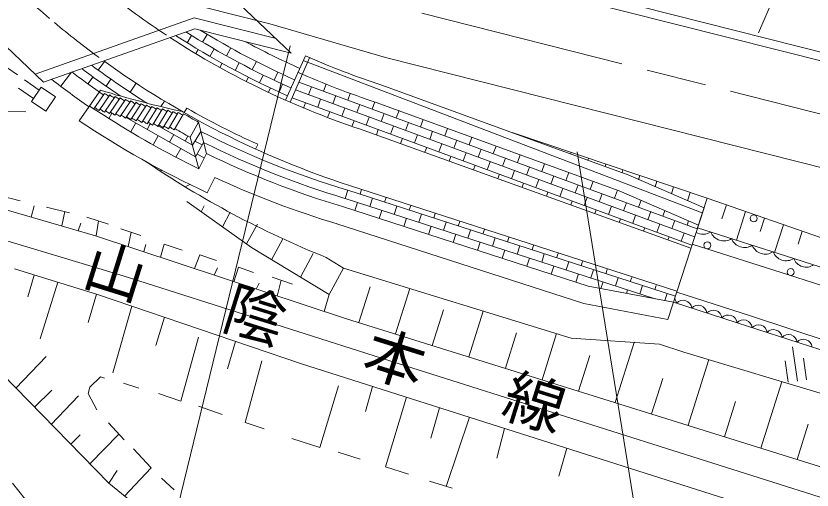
# Model space of a CAD drawing. Units: millimetres, scale not verified. Extents: x 40000 to 680000, y 20000 to 380000.
# Drawn here: x 152564 to 198812, y 263372 to 290934 of the extents above; entities that cross this region are included whole.
import ezdxf

# ---------------------------------------------------------------- set-up
doc = ezdxf.new("R2010")
doc.units = ezdxf.units.MM
doc.header["$LTSCALE"] = 1000
doc.linetypes.add('CHAIN', pattern=[18.5, 12, -1.5, 3.5, -1.5])
for name, color, linetype, lineweight in [('M-BGD', 7, 'Continuous', 13), ('M-BMK', 2, 'CHAIN', 13), ('M-STR-HTXT', 7, 'Continuous', 13), ('M-STR-STR1', 1, 'Continuous', 13), ('M-STR-STRC', 7, 'Continuous', 13)]:
    doc.layers.add(name, color=color, linetype=linetype, lineweight=lineweight)
doc.styles.add('ＭＳ ゴシック', font='')
doc.styles.get('ＭＳ ゴシック').set_extended_font_data('MS Gothic')

msp = doc.modelspace()

# ---------------------------------------------------------------- linework, layer by layer
at = {"layer": 'M-BGD'}
for p, q in [((225542, 282205), (175628, 294825)), ((162770, 289803), (162506, 289378)), ((163675, 289860), (163407, 289414)), ((165042, 289070), (164789, 288615)), ((151001, 288639), (152648, 287504)), ((163150, 288984), (163006, 288745)), ((164084, 289015), (163833, 288581)), ((169377, 288620), (168226, 286032)), ((157338, 287789), (157702, 288291)), ((164546, 288178), (164411, 287934)), ((165531, 288212), (165295, 287770)), ((166531, 288278), (166295, 287814)), ((168490, 285915), (169622, 288504)), ((169252, 288341), (192436, 279480)), ((155793, 287659), (155169, 286844)), ((167781, 287665), (167559, 287195)), ((153059, 287220), (153924, 286625)), ((156751, 286979), (157044, 287384)), ((157798, 286847), (158084, 287257)), ((166068, 287368), (165942, 287120)), ((166927, 287499), (166707, 287049)), ((154037, 286790), (153470, 285966)), ((154861, 286223), (154037, 286790)), ((159199, 286501), (159544, 287023)), ((167345, 286742), (167226, 286490)), ((168057, 286963), (167848, 286508)), ((192139, 278563), (169003, 287088)), ((169735, 286819), (169562, 286350)), ((170588, 286965), (170439, 286559)), ((173819, 286909), (187958, 281757)), ((152719, 286726), (153583, 286131)), ((156242, 284839), (157408, 286510)), ((157087, 285526), (157717, 286428)), ((157396, 285434), (158020, 286339)), ((157408, 286510), (157478, 286610)), ((157408, 286510), (157659, 286346)), ((191985, 278087), (168803, 286629)), ((171142, 286300), (170969, 285831)), ((171989, 286428), (171846, 286041)), ((153470, 285966), (154293, 285399)), ((154293, 285399), (154861, 286223)), ((157705, 285343), (158324, 286252)), ((158006, 285258), (158628, 286165)), ((158315, 285168), (158932, 286079)), ((158625, 285080), (159236, 285995)), ((158935, 284994), (159541, 285912)), ((159246, 284910), (159847, 285831)), ((160990, 285660), (161189, 285987)), ((191831, 277611), (168602, 286171)), ((169389, 285880), (169278, 285579)), ((170266, 286090), (170093, 285621)), ((173406, 285937), (173254, 285522)), ((173495, 285908), (187598, 280769)), ((153138, 285351), (144921, 285551)), ((156836, 285690), (157115, 285507)), ((157115, 285507), (157676, 285155)), ((159557, 284827), (160152, 285752)), ((159869, 284746), (160459, 285675)), ((160181, 284668), (160766, 285599)), ((160494, 284590), (161073, 285526)), ((160807, 284515), (161381, 285454)), ((161120, 284442), (161689, 285383)), ((162343, 285312), (162491, 285573)), ((170797, 285362), (170672, 285024)), ((171673, 285572), (171500, 285103)), ((172550, 285781), (172377, 285312)), ((174817, 285427), (174661, 285004)), ((157957, 284976), (158127, 285274)), ((158961, 285034), (163004, 282733)), ((161434, 284370), (161997, 285315)), ((161753, 284319), (162306, 285248)), ((173081, 285053), (172908, 284584)), ((173957, 285263), (173784, 284794)), ((176226, 284913), (176068, 284485)), ((159235, 284189), (159531, 284710)), ((160183, 284339), (160370, 284667)), ((160827, 284548), (162813, 283417)), ((161082, 284402), (161109, 284449)), ((163173, 284750), (162684, 283878)), ((163173, 284750), (163630, 282943)), ((172204, 284843), (172082, 284513)), ((174488, 284534), (174315, 284065)), ((175365, 284744), (175192, 284275)), ((160534, 283440), (160835, 283968)), ((161487, 283597), (161734, 284031)), ((162813, 283417), (163308, 284219)), ((191773, 277431), (172950, 284223)), ((173611, 284325), (173501, 284024)), ((175896, 284016), (175723, 283547)), ((176772, 284226), (176599, 283756)), ((177636, 284399), (177476, 283966)), ((181393, 284149), (192716, 280333)), ((157193, 278160), (138609, 283537)), ((162386, 283660), (162553, 283953)), ((162684, 283878), (163195, 282049)), ((163389, 283431), (162953, 283644)), ((163004, 282733), (163470, 283577)), ((175019, 283806), (174912, 283515)), ((177303, 283497), (177130, 283028)), ((178180, 283707), (178007, 283238)), ((179045, 283886), (178883, 283448)), ((161854, 282726), (162138, 283226)), ((166490, 283196), (166614, 283469)), ((176426, 283287), (176323, 283006)), ((179587, 283188), (179414, 282719)), ((180454, 283372), (180291, 282929)), ((163505, 282685), (163089, 282888)), ((163630, 282943), (163195, 282049)), ((163195, 282049), (163630, 282941)), ((177834, 282769), (177734, 282497)), ((178711, 282978), (178538, 282509)), ((180995, 282670), (180822, 282200)), ((181864, 282859), (181698, 282410)), ((184823, 282993), (184796, 282909)), ((185828, 282655), (185793, 282546)), ((179241, 282250), (179145, 281988)), ((180118, 282460), (179945, 281991)), ((182402, 282151), (182229, 281682)), ((183273, 282345), (183106, 281892)), ((186832, 282316), (186789, 282183)), ((160941, 281915), (161038, 281968)), ((180649, 281731), (180556, 281479)), ((181526, 281941), (181353, 281472)), ((184682, 281832), (184513, 281373)), ((187823, 281982), (187772, 281824)), ((187986, 281746), (192534, 279783)), ((188813, 281648), (188737, 281411)), ((164119, 281547), (163679, 280644)), ((182056, 281213), (181967, 280970)), ((182933, 281422), (182760, 280953)), ((183810, 281632), (183637, 281163)), ((186092, 281318), (185921, 280854)), ((189790, 281319), (189688, 281003)), ((162396, 280999), (162658, 281141)), ((171841, 280798), (171687, 280323)), ((190870, 274640), (171841, 280798)), ((190962, 274926), (171934, 281084)), ((172647, 280851), (172555, 280567)), ((184340, 280904), (184168, 280435)), ((185217, 281114), (185044, 280645)), ((187501, 280805), (187328, 280336)), ((187598, 280769), (192209, 278779)), ((190767, 280990), (190640, 280595)), ((152811, 280194), (151842, 280446)), ((189695, 274495), (171687, 280323)), ((173268, 280336), (173115, 279861)), ((174073, 280386), (173982, 280105)), ((183464, 280694), (183378, 280460)), ((185748, 280385), (185575, 279916)), ((186625, 280595), (186452, 280126)), ((191730, 280666), (191578, 280193)), ((192716, 280333), (192165, 278618)), ((192716, 280333), (207097, 275354)), ((153454, 279242), (153622, 279900)), ((155684, 279496), (154337, 279821)), ((166250, 277473), (162490, 280140)), ((163318, 279553), (163503, 279892)), ((185805, 275228), (171533, 279847)), ((185805, 275228), (171533, 279847)), ((172401, 280092), (172247, 279616)), ((174696, 279875), (174542, 279399)), ((175499, 279921), (175409, 279644)), ((184871, 280175), (184789, 279951)), ((187155, 279867), (186983, 279397)), ((188032, 280076), (187859, 279607)), ((188882, 280215), (188736, 279817)), ((193834, 279946), (193572, 279130)), ((155239, 278725), (155414, 279561)), ((164556, 278675), (165015, 279522)), ((173828, 279630), (173674, 279154)), ((176123, 279413), (175969, 278937)), ((176925, 279456), (176836, 279182)), ((186279, 279657), (186200, 279442)), ((188563, 279348), (188390, 278879)), ((189440, 279558), (189267, 279089)), ((190262, 279619), (190143, 279298)), ((192534, 279783), (190434, 273293)), ((194953, 279559), (194420, 277897)), ((156189, 278450), (156327, 278879)), ((157943, 278825), (156681, 279231)), ((157235, 278146), (157359, 279013)), ((175255, 279168), (175101, 278692)), ((177550, 278951), (177396, 278475)), ((178351, 278991), (178263, 278720)), ((187686, 279138), (187611, 278933)), ((190847, 279039), (190674, 278570)), ((191641, 279024), (191551, 278780)), ((196053, 279178), (195802, 278394)), ((159821, 278178), (158663, 278549)), ((165964, 277677), (166592, 278836)), ((185545, 274208), (171210, 278847)), ((176682, 278706), (176528, 278230)), ((178977, 278489), (178823, 278013)), ((179777, 278526), (179691, 278258)), ((189094, 278619), (189022, 278424)), ((189970, 278829), (189798, 278360)), ((192158, 278620), (197748, 276833)), ((197154, 278797), (196637, 277188)), ((198236, 278422), (197995, 277670)), ((171761, 273317), (157193, 278160)), ((159079, 277532), (159253, 278360)), ((167417, 276763), (168075, 277976)), ((178109, 278244), (177956, 277768)), ((180404, 278027), (180250, 277551)), ((181203, 278061), (181118, 277796)), ((190501, 278101), (190433, 277915)), ((191378, 278311), (191205, 277841)), ((159985, 277231), (160108, 277638)), ((160955, 276909), (161181, 277670)), ((162214, 277324), (161181, 277670)), ((179537, 277782), (179383, 277307)), ((181831, 277565), (181677, 277090)), ((182629, 277596), (182545, 277334)), ((191850, 277669), (197443, 275881)), ((163254, 277049), (162929, 276249)), ((164206, 276718), (163254, 277049)), ((170754, 274732), (166250, 277473)), ((169086, 275747), (169834, 277127)), ((180964, 277320), (180810, 276845)), ((183258, 277103), (183104, 276628)), ((184055, 277131), (183972, 276872)), ((170579, 276896), (171595, 276278)), ((182391, 276859), (182237, 276383)), ((184685, 276641), (184532, 276166)), ((185482, 276665), (185399, 276411)), ((197748, 276833), (219697, 269807)), ((157295, 274750), (152477, 276225)), ((164088, 275864), (164281, 276286)), ((165224, 275486), (165498, 276327)), ((166362, 276013), (165498, 276327)), ((170754, 274732), (171593, 276279)), ((171595, 276278), (184826, 272204)), ((183818, 276397), (183664, 275921)), ((186113, 276180), (185959, 275704)), ((186908, 276200), (186826, 275949)), ((153261, 274605), (153627, 275873)), ((168640, 275336), (167449, 275753)), ((185245, 275935), (185091, 275459)), ((187540, 275718), (187386, 275242)), ((188334, 275735), (188253, 275487)), ((197443, 275881), (219392, 268855)), ((153972, 272169), (155002, 275452)), ((166514, 275057), (166697, 275397)), ((167740, 274650), (167974, 275570)), ((172485, 273116), (173137, 275188)), ((190760, 274301), (185805, 275228)), ((186672, 275473), (186548, 275088)), ((188967, 275256), (188813, 274780)), ((189760, 275270), (189680, 275025)), ((156768, 273120), (157249, 274764)), ((169147, 270711), (157295, 274750)), ((170470, 273746), (170754, 274732)), ((174618, 272449), (175449, 275091)), ((188099, 275011), (188034, 274808)), ((190394, 274794), (190263, 274388)), ((190948, 274883), (195287, 273481)), ((189526, 274549), (189520, 274528)), ((190758, 274294), (194455, 273096)), ((158192, 270189), (159293, 274069)), ((176747, 271784), (177398, 273852)), ((190434, 273293), (185545, 274208)), ((160695, 271769), (161187, 273424)), ((178876, 271118), (179713, 273778)), ((195287, 273481), (219126, 265620)), ((247138, 249790), (171761, 273317)), ((194455, 273096), (218850, 265186)), ((181001, 270453), (181651, 272517)), ((183127, 269789), (183970, 272468)), ((162144, 268543), (163169, 272258)), ((164860, 270412), (165328, 272012)), ((189955, 271859), (184826, 272204)), ((187370, 268462), (188470, 271959)), ((189955, 271859), (191367, 271388)), ((197676, 271691), (197958, 269711)), ((152566, 269297), (154328, 271139)), ((185248, 269125), (185896, 271186)), ((191367, 271388), (218285, 263258)), ((198307, 271041), (198486, 269787)), ((165879, 267299), (166853, 270894)), ((235941, 249478), (169147, 270711)), ((191605, 267138), (192806, 270954)), ((197251, 270890), (197430, 269636)), ((157954, 263774), (151758, 270125)), ((157469, 269950), (156851, 269360)), ((157709, 269884), (157469, 269950)), ((189487, 267800), (190134, 269856)), ((195832, 265816), (197046, 269673)), ((154655, 269177), (153651, 268185)), ((156851, 269360), (156760, 268980)), ((159703, 269295), (158818, 269585)), ((170227, 265839), (171300, 269431)), ((172872, 267933), (173273, 269399)), ((154620, 267191), (156191, 268845)), ((156760, 268980), (157273, 268046)), ((160850, 268977), (162144, 268543)), ((174041, 264718), (175247, 268772)), ((164543, 267773), (163171, 268255)), ((193719, 266477), (194365, 268529)), ((176659, 266390), (177172, 268160)), ((177563, 263583), (178904, 267609)), ((158855, 266299), (157936, 267287)), ((166991, 266931), (165879, 267299)), ((180493, 265224), (180942, 266961)), ((197942, 265156), (198587, 267205)), ((155750, 266033), (156297, 266582)), ((156866, 264890), (158546, 266632)), ((168595, 266363), (170227, 265839)), ((160416, 264660), (159399, 265769)), ((172555, 265164), (171289, 265577)), ((184104, 264173), (184574, 265807)), ((158876, 263027), (160416, 264660)), ((175371, 264291), (174041, 264718)), ((157954, 263774), (158454, 264515)), ((161755, 263392), (161025, 264071)), ((153102, 262839), (152375, 263768)), ((157954, 263774), (163357, 259394)), ((177896, 263478), (176584, 263891))]:
    msp.add_line(p, q, dxfattribs=at)
for points in [[(202340, 262001), (175553, 270482), (158790, 275833), (141847, 280916), (128933, 284426), (117107, 287263), (106080, 289718), (85538, 293496), (76637, 294855), (73368, 295274)], [(157487, 286616), (157786, 286527), (158089, 286438), (158416, 286335), (158696, 286264), (159000, 286177), (159305, 286093), (159610, 286011), (159915, 285930), (160221, 285851), (160528, 285773), (160834, 285698), (161142, 285624), (161449, 285552), (161757, 285482), (162227, 285378)]]:
    msp.add_lwpolyline(points, dxfattribs=at)
for centre in [(195421, 279165), (192732, 277602), (197572, 276043)]:
    msp.add_circle(centre, 200, dxfattribs=at)
for centre, radius, start, end in [((187760, 329986), 51400, 225.5559, 229.6987), ((187760, 329986), 48100, 232.8632, 236.6315), ((187760, 329986), 51400, 230.1157, 233.7951), ((187760, 329986), 47320, 237.6533, 246.0394), ((187760, 329986), 46800, 238.4313, 246.0394), ((187760, 329986), 48100, 236.9263, 252.0669), ((187760, 329986), 47821, 237.1827, 246.0394), ((187760, 329986), 46070, 241.6161, 246.0394), ((187858, 329950), 45274, 245.91, 251.9375), ((187760, 329986), 51400, 234.1575, 252.0669), ((187863, 329907), 53017, 232.7974, 234.9491), ((187863, 329907), 52517, 233.1743, 236.169), ((187863, 329907), 52017, 233.5426, 237.8703), ((187858, 329950), 46325, 245.91, 251.9375), ((187863, 329907), 54068, 232.0845, 234.9491), ((187988, 329806), 52896, 235.0903, 235.4152), ((187988, 329806), 52796, 235.4152, 235.7408), ((188196, 329304), 52400, 235.2444, 235.5724), ((188196, 329304), 52300, 235.5724, 235.9011), ((188196, 329304), 52200, 235.9011, 236.2304), ((188196, 329304), 52100, 236.2304, 236.5603), ((188196, 329304), 52000, 236.5603, 236.8909), ((188196, 329304), 51900, 236.8909, 237.222), ((187988, 329806), 53896, 235.0903, 235.4152), ((187988, 329806), 53796, 235.4152, 235.7408), ((188196, 329304), 53400, 235.2537, 235.5724), ((188196, 329304), 51800, 237.222, 237.5539), ((188196, 329304), 51700, 237.5539, 237.8863), ((188196, 329304), 51600, 237.8863, 238.2195), ((188196, 329304), 51500, 238.2195, 238.5532), ((188196, 329304), 51400, 238.5532, 238.8876), ((188196, 329304), 51300, 238.8876, 239.2227), ((187752, 329992), 51100, 240.3728, 245.5641), ((186725, 330313), 53694, 237.2473, 244.0088), ((188196, 329304), 53300, 235.5724, 235.9011), ((188196, 329304), 53200, 235.9011, 236.2304), ((188196, 329304), 53100, 236.2304, 236.5603), ((188196, 329304), 53000, 236.5603, 236.8909), ((188196, 329304), 52900, 236.8909, 237.222), ((188196, 329304), 52800, 237.222, 237.5539), ((188196, 329304), 51200, 239.2227, 239.5584), ((188196, 329304), 51100, 239.5591, 240.6803), ((186725, 330313), 54745, 236.1641, 245.1089), ((188196, 329304), 52700, 237.5539, 237.8863), ((188196, 329304), 52600, 237.8863, 238.2195), ((188196, 329304), 52500, 238.2195, 238.5532), ((188196, 329304), 52400, 238.5532, 238.8876), ((188196, 329304), 52300, 238.8876, 239.2227), ((189212, 328949), 52400, 238.0696, 238.3977), ((188196, 329304), 52100, 239.5591, 240.6803), ((186733, 330307), 51700, 243.0576, 253.2369), ((186733, 330307), 52200, 243.5351, 253.2369), ((186733, 330307), 52700, 243.9988, 253.2369), ((191409, 328663), 55800, 235.825, 248.0801), ((186733, 330307), 53751, 245.1193, 253.2369), ((192484, 279058), 817, 239.6909, 303.0319), ((193688, 278673), 817, 201.5205, 303.0319), ((194893, 278288), 817, 201.5205, 303.0319), ((196098, 277903), 817, 201.5205, 303.0319), ((197303, 277518), 817, 201.5205, 303.0319), ((198467, 277090), 763, 199.6104, 304.8882), ((190434, 274183), 506, 6.07, 39.3617), ((191314, 273898), 506, 6.07, 138.0066), ((192193, 273613), 506, 6.07, 138.0066), ((193073, 273327), 506, 6.07, 138.0066), ((193952, 273042), 506, 6.07, 138.0066), ((194829, 272765), 500, 5.5784, 138.4912), ((195701, 272482), 500, 5.5784, 138.4912), ((196572, 272200), 500, 5.5784, 138.4912), ((197443, 271917), 500, 5.5784, 138.4912), ((198314, 271635), 500, 5.5784, 138.4912)]:
    msp.add_arc(centre, radius, start, end, dxfattribs=at)
at = {"layer": 'M-BMK'}
msp.add_line((122329, 304689), (224671, 278816), dxfattribs=at)
at = {"layer": 'M-STR-HTXT'}
msp.add_line((168504, 289200), (158274, 247302), dxfattribs=at)
at = {"layer": 'M-STR-STR1'}
for p, q in [((145638, 310554), (168562, 288772)), ((133852, 306389), (154168, 287085)), ((153680, 287549), (162923, 290816)), ((162925, 290816), (167675, 289615)), ((154168, 287085), (162952, 290189)), ((162954, 290189), (168562, 288772))]:
    msp.add_line(p, q, dxfattribs=at)
at = {"layer": 'M-STR-STRC'}
for p, q in [((195709, 289941), (214264, 333558)), ((225418, 281721), (175504, 294340)), ((155497, 293467), (167307, 290481)), ((167308, 290481), (174034, 288523)), ((174034, 288523), (223936, 275907)), ((185174, 283028), (189447, 256507))]:
    msp.add_line(p, q, dxfattribs=at)

# ---------------------------------------------------------------- texts
at = {"layer": 'M-BGD', "insert": (156640, 276464), "char_height": 2566, "attachment_point": 4, "rotation": 342.612, "style": 'ＭＳ ゴシック'}
msp.add_mtext('\\T2.43;山陰本線', dxfattribs=at)

doc.saveas('drawing.dxf')
